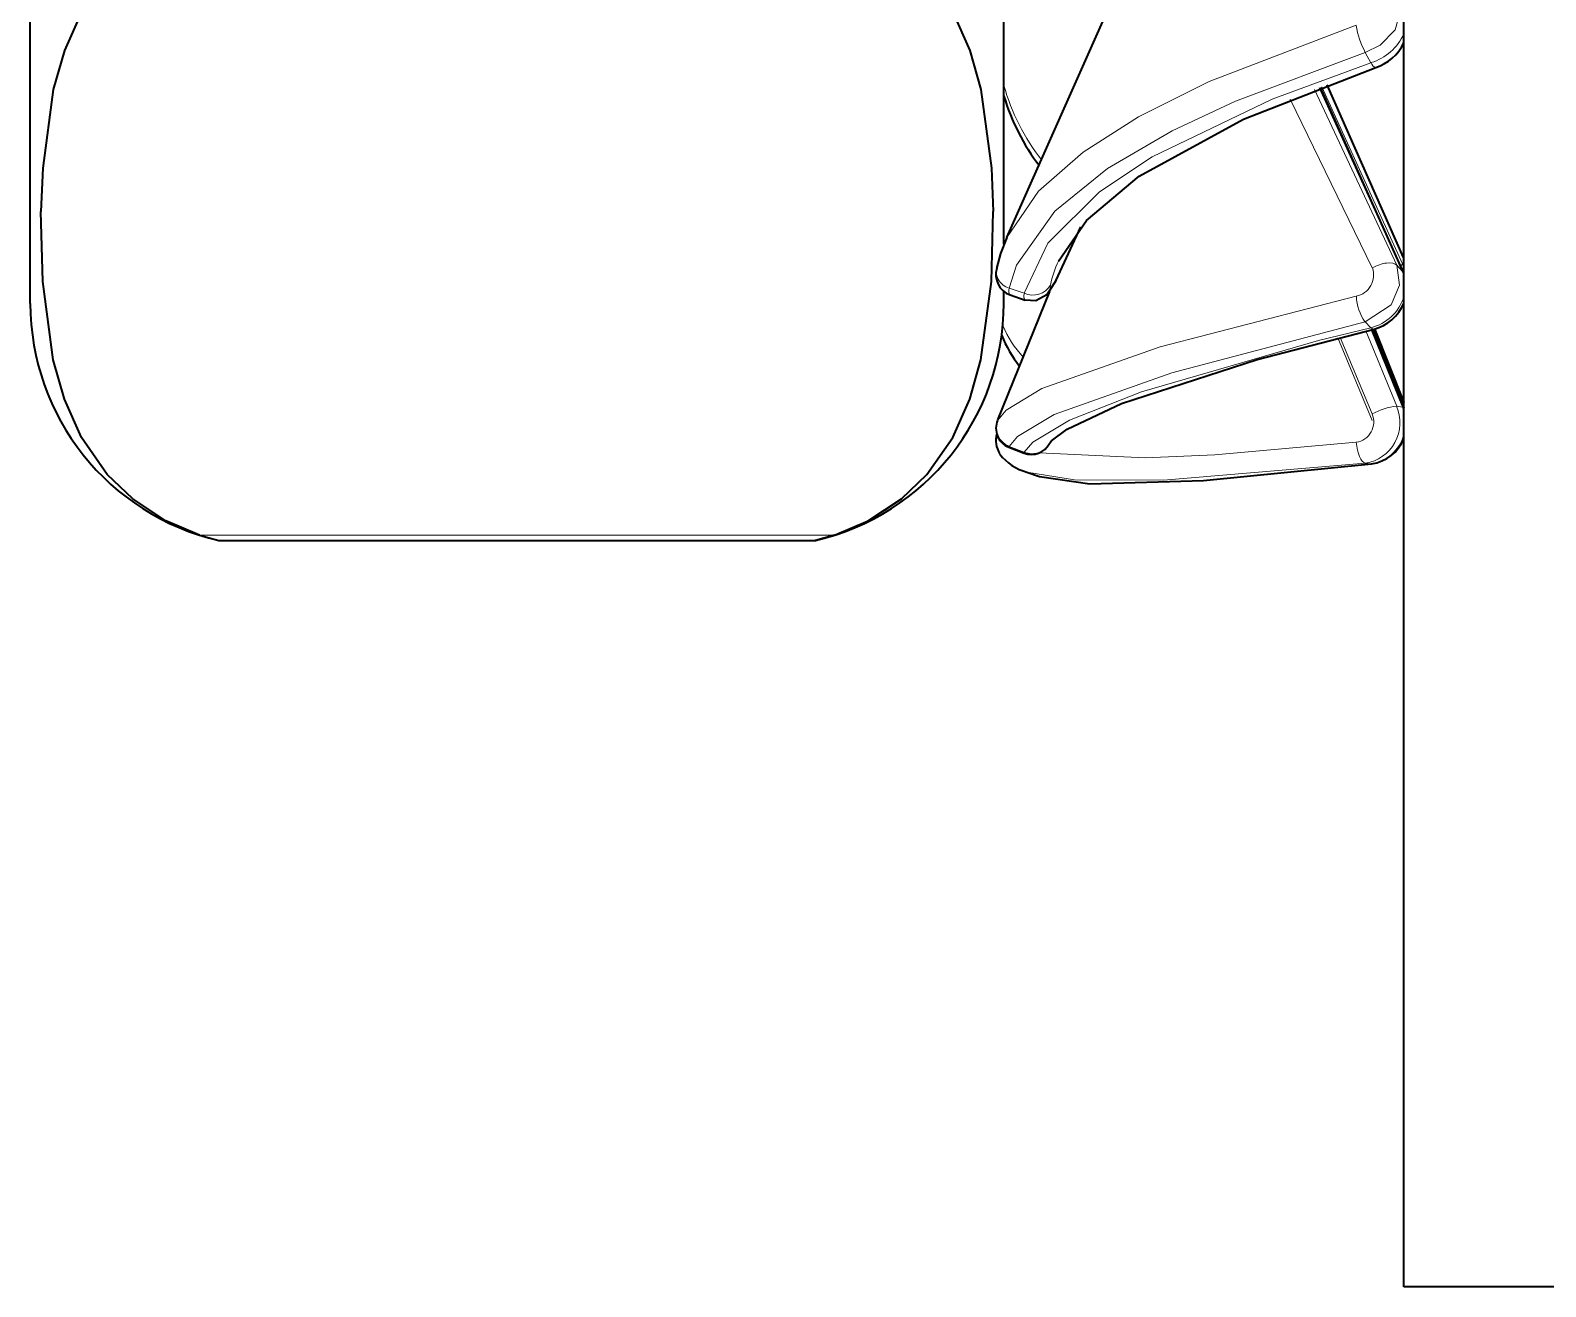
# Model space of a CAD drawing. Extents: x 218 to 1434, y 54 to 743.
# Drawn here: x 932.568 to 936.304, y 405.03 to 408.128 of the extents above; entities that cross this region are included whole.
import ezdxf

# ---------------------------------------------------------------- set-up
doc = ezdxf.new("R2010")
doc.units = 0

msp = doc.modelspace()

# ---------------------------------------------------------------- linework, layer by layer
at = {"color": 7, "lineweight": 35, "ltscale": 0.11937}
msp.add_line((932.5681, 407.831), (932.5681, 412.6058), dxfattribs=at)
at = {"color": 7, "lineweight": 35, "ltscale": 0.125}
msp.add_line((935.9538, 405.0303), (935.9538, 410.0303), dxfattribs=at)
at = {"color": 7, "lineweight": 35, "ltscale": 0.00821}
msp.add_line((934.9681, 407.831), (934.9681, 408.1594), dxfattribs=at)
at = {"color": 7, "lineweight": 13, "ltscale": 0.000723919}
msp.add_line((935.8731, 408.0483), (935.8591, 408.0737), dxfattribs=at)
at = {"color": 7, "lineweight": 13, "ltscale": 0.011962}
msp.add_line((935.7335, 407.9821), (935.9366, 407.549), dxfattribs=at)
at = {"color": 7, "lineweight": 13, "ltscale": 0.012428}
msp.add_line((935.9506, 407.5339), (935.7452, 407.9866), dxfattribs=at)
at = {"color": 7, "lineweight": 35, "ltscale": 0.012517}
msp.add_line((935.7478, 407.9875), (935.9528, 407.5308), dxfattribs=at)
at = {"color": 7, "lineweight": 13, "ltscale": 0.011984}
msp.add_line((935.9506, 407.5529), (935.7521, 407.9892), dxfattribs=at)
at = {"color": 7, "lineweight": 35, "ltscale": 0.011645}
msp.add_line((935.7639, 407.9936), (935.9528, 407.5678), dxfattribs=at)
at = {"color": 7, "lineweight": 13, "ltscale": 0.011574}
msp.add_line((935.6738, 407.9588), (935.8759, 407.5423), dxfattribs=at)
at = {"color": 7, "lineweight": 35, "ltscale": 0.009401}
msp.add_line((932.5681, 407.4549), (932.5681, 407.831), dxfattribs=at)
at = {"color": 7, "lineweight": 35, "ltscale": 0.00575}
msp.add_line((934.9681, 407.601), (934.9681, 407.831), dxfattribs=at)
at = {"color": 7, "lineweight": 35, "ltscale": 0.003623}
msp.add_line((935.097, 407.5119), (935.1577, 407.6435), dxfattribs=at)
at = {"color": 7, "lineweight": 13, "ltscale": 0.003448}
msp.add_line((935.0981, 407.5162), (935.1559, 407.6414), dxfattribs=at)
at = {"color": 7, "lineweight": 35, "ltscale": 0.00106}
msp.add_line((934.9752, 407.6176), (934.9601, 407.578), dxfattribs=at)
at = {"color": 7, "lineweight": 35, "ltscale": 0.000947178}
msp.add_line((934.9601, 407.578), (934.9503, 407.5414), dxfattribs=at)
at = {"color": 7, "lineweight": 13, "ltscale": 0.000512834}
msp.add_line((935.9506, 407.5339), (935.9366, 407.549), dxfattribs=at)
at = {"color": 7, "lineweight": 13, "ltscale": 0.000215927}
msp.add_line((935.9506, 407.5529), (935.946, 407.5456), dxfattribs=at)
at = {"color": 7, "lineweight": 13, "ltscale": 0.000203446}
msp.add_line((935.9536, 407.5453), (935.9506, 407.5529), dxfattribs=at)
at = {"color": 7, "lineweight": 13, "ltscale": 0.00020771}
msp.add_line((935.9536, 407.5262), (935.9506, 407.5339), dxfattribs=at)
at = {"color": 7, "lineweight": 13, "ltscale": 0.000987247}
msp.add_line((934.9809, 407.4923), (935.0184, 407.4798), dxfattribs=at)
at = {"color": 7, "lineweight": 35, "ltscale": 0.008546}
msp.add_line((934.953, 407.1677), (935.0814, 407.4845), dxfattribs=at)
at = {"color": 7, "lineweight": 35, "ltscale": 0.000746918}
msp.add_line((934.9681, 407.4549), (934.9681, 407.4848), dxfattribs=at)
at = {"color": 7, "lineweight": 35, "ltscale": 0.000986299}
msp.add_line((934.9833, 407.476), (935.0207, 407.4633), dxfattribs=at)
at = {"color": 7, "lineweight": 13, "ltscale": 0.000501773}
msp.add_line((935.8731, 407.395), (935.8591, 407.4094), dxfattribs=at)
at = {"color": 7, "lineweight": 13, "ltscale": 0.005025}
msp.add_line((935.8604, 407.3874), (935.9366, 407.2014), dxfattribs=at)
at = {"color": 7, "lineweight": 13, "ltscale": 0.005148}
msp.add_line((935.9506, 407.199), (935.8739, 407.3901), dxfattribs=at)
at = {"color": 7, "lineweight": 35, "ltscale": 0.005202}
msp.add_line((935.8768, 407.3909), (935.9537, 407.1975), dxfattribs=at)
at = {"color": 7, "lineweight": 35, "ltscale": 0.00489}
msp.add_line((935.8817, 407.3922), (935.9537, 407.2104), dxfattribs=at)
at = {"color": 7, "lineweight": 13, "ltscale": 0.005503}
msp.add_line((935.7913, 407.3697), (935.8759, 407.1665), dxfattribs=at)
at = {"color": 7, "lineweight": 13, "ltscale": 0.005109}
msp.add_line((935.7969, 407.3711), (935.8759, 407.1826), dxfattribs=at)
at = {"color": 7, "lineweight": 13, "ltscale": 0.00035433}
msp.add_line((935.9506, 407.199), (935.9366, 407.2014), dxfattribs=at)
at = {"color": 7, "lineweight": 13, "ltscale": 0.000142202}
msp.add_line((935.9537, 407.2104), (935.9506, 407.2056), dxfattribs=at)
at = {"color": 7, "lineweight": 13, "ltscale": 8.66667e-05}
msp.add_line((935.9537, 407.1975), (935.9506, 407.199), dxfattribs=at)
at = {"color": 7, "lineweight": 13, "ltscale": 0.000249234}
msp.add_line((935.9539, 407.1896), (935.9506, 407.199), dxfattribs=at)
at = {"color": 7, "lineweight": 13, "ltscale": 3.07551e-05}
msp.add_line((934.9523, 407.1656), (934.9529, 407.1667), dxfattribs=at)
at = {"color": 7, "lineweight": 13, "ltscale": 6.04602e-05}
msp.add_line((934.9805, 407.1001), (934.9809, 407.1025), dxfattribs=at)
at = {"color": 7, "lineweight": 35, "ltscale": 0.001001}
msp.add_line((934.9805, 407.1001), (935.0178, 407.0857), dxfattribs=at)
at = {"color": 7, "lineweight": 13, "ltscale": 0.001003}
msp.add_line((934.9809, 407.1025), (935.0184, 407.0881), dxfattribs=at)
at = {"color": 7, "lineweight": 13, "ltscale": 6.2561e-05}
msp.add_line((935.0184, 407.0881), (935.0178, 407.0857), dxfattribs=at)
at = {"color": 7, "lineweight": 13, "ltscale": 0.000352029}
msp.add_line((935.8731, 407.0596), (935.8591, 407.0613), dxfattribs=at)
at = {"color": 7, "lineweight": 35, "ltscale": 0.000807506}
msp.add_line((935.025, 407.0387), (935.0557, 407.0284), dxfattribs=at)
at = {"color": 7, "lineweight": 35, "ltscale": 0.001228}
for p, q in [((932.9855, 406.8838), (933.0327, 406.8704)), ((934.5507, 406.8838), (934.5035, 406.8704))]:
    msp.add_line(p, q, dxfattribs=at)
at = {"color": 7, "lineweight": 13, "ltscale": 0.039131}
msp.add_line((932.9855, 406.8838), (934.5507, 406.8838), dxfattribs=at)
at = {"color": 7, "lineweight": 35, "ltscale": 0.036769}
msp.add_line((933.0327, 406.8704), (934.5035, 406.8704), dxfattribs=at)
at = {"color": 7, "lineweight": 35, "ltscale": 0.075}
msp.add_line((938.9538, 405.0303), (935.9538, 405.0303), dxfattribs=at)
at = {"color": 7, "lineweight": 35}
for points in [[(934.9752, 407.6176), (935.2648, 408.2695), (935.3695, 408.5417), (935.4042, 408.6614)], [(932.9855, 408.4138), (932.9024, 408.3786), (932.8205, 408.3249), (932.7577, 408.2645), (932.694, 408.1732), (932.652, 408.0789), (932.6246, 407.9821), (932.5986, 407.7884), (932.5943, 407.6812)], [(934.5507, 408.4138), (934.6338, 408.3786), (934.7157, 408.3249), (934.7785, 408.2645), (934.8422, 408.1732), (934.8842, 408.0789), (934.9116, 407.9821), (934.9376, 407.7884), (934.9419, 407.6812)], [(935.1025, 407.5594), (935.1716, 407.659), (935.302, 407.7684), (935.5585, 407.9095), (935.8847, 408.0365)], [(932.9855, 406.8838), (932.9024, 406.9189), (932.8205, 406.9727), (932.7577, 407.0331), (932.694, 407.1244), (932.652, 407.2186), (932.6246, 407.3154), (932.5986, 407.5092), (932.5943, 407.6812)], [(934.5507, 406.8838), (934.6338, 406.9189), (934.7157, 406.9727), (934.7785, 407.0331), (934.8422, 407.1244), (934.8842, 407.2186), (934.9116, 407.3154), (934.9376, 407.5092), (934.9419, 407.6812)], [(935.0972, 407.5123), (935.0739, 407.4758), (935.0468, 407.4615), (935.0207, 407.4633)], [(935.0804, 407.1092), (935.0855, 407.1157), (935.1238, 407.1446), (935.2582, 407.2085), (935.5924, 407.317), (935.8806, 407.3918)], [(935.0557, 407.0284), (935.1804, 407.0103), (935.4603, 407.0186), (935.8746, 407.0596)]]:
    msp.add_lwpolyline(points, dxfattribs=at)
at = {"color": 7, "lineweight": 13}
for points in [[(935.9366, 408.1958), (935.9442, 408.171), (935.9326, 408.1299), (935.896, 408.0919), (935.8591, 408.0737)], [(935.8367, 408.1407), (935.4742, 408.0019), (935.2997, 407.9149), (935.1633, 407.8279), (935.0533, 407.7314), (934.9752, 407.6176)], [(935.8591, 408.0737), (935.5394, 407.9536), (935.3829, 407.8803), (935.2239, 407.7874), (935.0934, 407.6822), (934.999, 407.5492), (934.9809, 407.4923)], [(935.0184, 407.4798), (935.0762, 407.6031), (935.204, 407.7298), (935.3335, 407.816), (935.6299, 407.9588), (935.8731, 408.0483)], [(935.9366, 407.549), (935.9433, 407.4999), (935.9227, 407.4515), (935.8591, 407.4094)], [(935.0828, 407.5003), (935.0822, 407.4954), (935.0823, 407.4938), (935.0831, 407.4929), (935.0849, 407.4937), (935.0901, 407.5006), (935.0981, 407.5162)], [(935.8367, 407.4725), (935.3531, 407.3475), (935.0616, 407.2448), (934.9735, 407.1913), (934.9529, 407.1667)], [(935.8591, 407.4094), (935.3818, 407.2841), (935.0917, 407.1807), (935.0021, 407.127), (934.9809, 407.1025)], [(935.0184, 407.0881), (935.0399, 407.1127), (935.1302, 407.1673), (935.3073, 407.2372), (935.744, 407.3631), (935.8731, 407.395)], [(935.8367, 407.1129), (935.4879, 407.0814), (935.3163, 407.0739), (935.0549, 407.0864)], [(935.8591, 407.0613), (935.3615, 407.0189), (935.1422, 407.0197), (935.025, 407.0387)]]:
    msp.add_lwpolyline(points, dxfattribs=at)
for centre, radius, start, end in [((936.0469, 408.1737), 0.2128, 188.9519, 208.063), ((935.8363, 408.1723), 0.129, 286.5457, 336.1583), ((935.892, 408.0537), 0.0191, 196.0074, 247.2328), ((935.4758, 408.1345), 0.5272, 195.6169, 218.2503), ((935.9376, 407.5627), 0.0161, 322.9888, 18.716), ((934.9929, 407.5344), 0.0432, 159.4992, 254.158), ((935.3575, 407.4416), 0.2809, 155.1878, 167.9371), ((935.8264, 407.5251), 0.0531, 281.1391, 19.1964), ((934.9979, 407.4854), 0.0178, 157.8776, 212.8106), ((935.0399, 407.5261), 0.0506, 244.9747, 329.0019), ((935.0357, 407.4727), 0.0182, 157.5466, 212.1323), ((935.9617, 407.4796), 0.1249, 183.2601, 214.3872), ((935.8455, 407.505), 0.1135, 284.0913, 342.5521), ((935.2078, 407.5016), 0.2624, 202.6563, 222.99), ((935.88, 407.4002), 0.00853, 216.8676, 273.6408), ((935.8425, 407.1612), 0.102, 279.4926, 23.1), ((935.9607, 407.0239), 0.1796, 97.7168, 118.117), ((934.9992, 407.1488), 0.0497, 158.8698, 248.4434), ((935.8294, 407.1626), 0.0505, 278.4363, 23.3186), ((934.9983, 407.1113), 0.0489, 158.189, 215.009), ((935.8594, 407.1559), 0.0975, 278.1356, 345.0623), ((935.0377, 407.1333), 0.049, 246.8271, 337.2852)]:
    msp.add_arc(centre, radius, start, end, dxfattribs=at)
at = {"color": 7, "lineweight": 35}
for centre, radius, start, end in [((935.8492, 408.1466), 0.1156, 287.8696, 334.8621), ((935.4812, 408.1202), 0.5358, 196.763, 217.424), ((935.0019, 407.5261), 0.0536, 163.5665, 249.7007), ((933.1681, 407.4549), 0.6, 180, 256.961), ((934.3681, 407.4549), 0.6, 283.039, 0), ((935.8546, 407.4954), 0.1069, 284.0565, 338.0546), ((935.2249, 407.4787), 0.2815, 201.4479, 219.2571), ((934.999, 407.147), 0.0504, 157.2134, 248.3764), ((935.0113, 407.1168), 0.0628, 164.6398, 210.9929), ((935.8621, 407.1569), 0.0981, 277.3385, 338.965), ((935.0577, 407.161), 0.1264, 218.0029, 255.0358), ((935.0356, 407.1331), 0.0507, 249.4814, 331.9302)]:
    msp.add_arc(centre, radius, start, end, dxfattribs=at)
at = {"color": 7, "lineweight": 13}
for centre, major_axis, ratio, start_param, end_param in [((935.8934, 407.5248), (0.0453, 0.0211), 0.472412, 0.158529, 1.742935), ((935.8549, 407.111), (0.0057, -0.0497), 0.357597, 4.632693, 6.200787)]:
    msp.add_ellipse(centre, major_axis=major_axis, ratio=ratio, start_param=start_param, end_param=end_param, dxfattribs=at)

doc.saveas('drawing.dxf')
